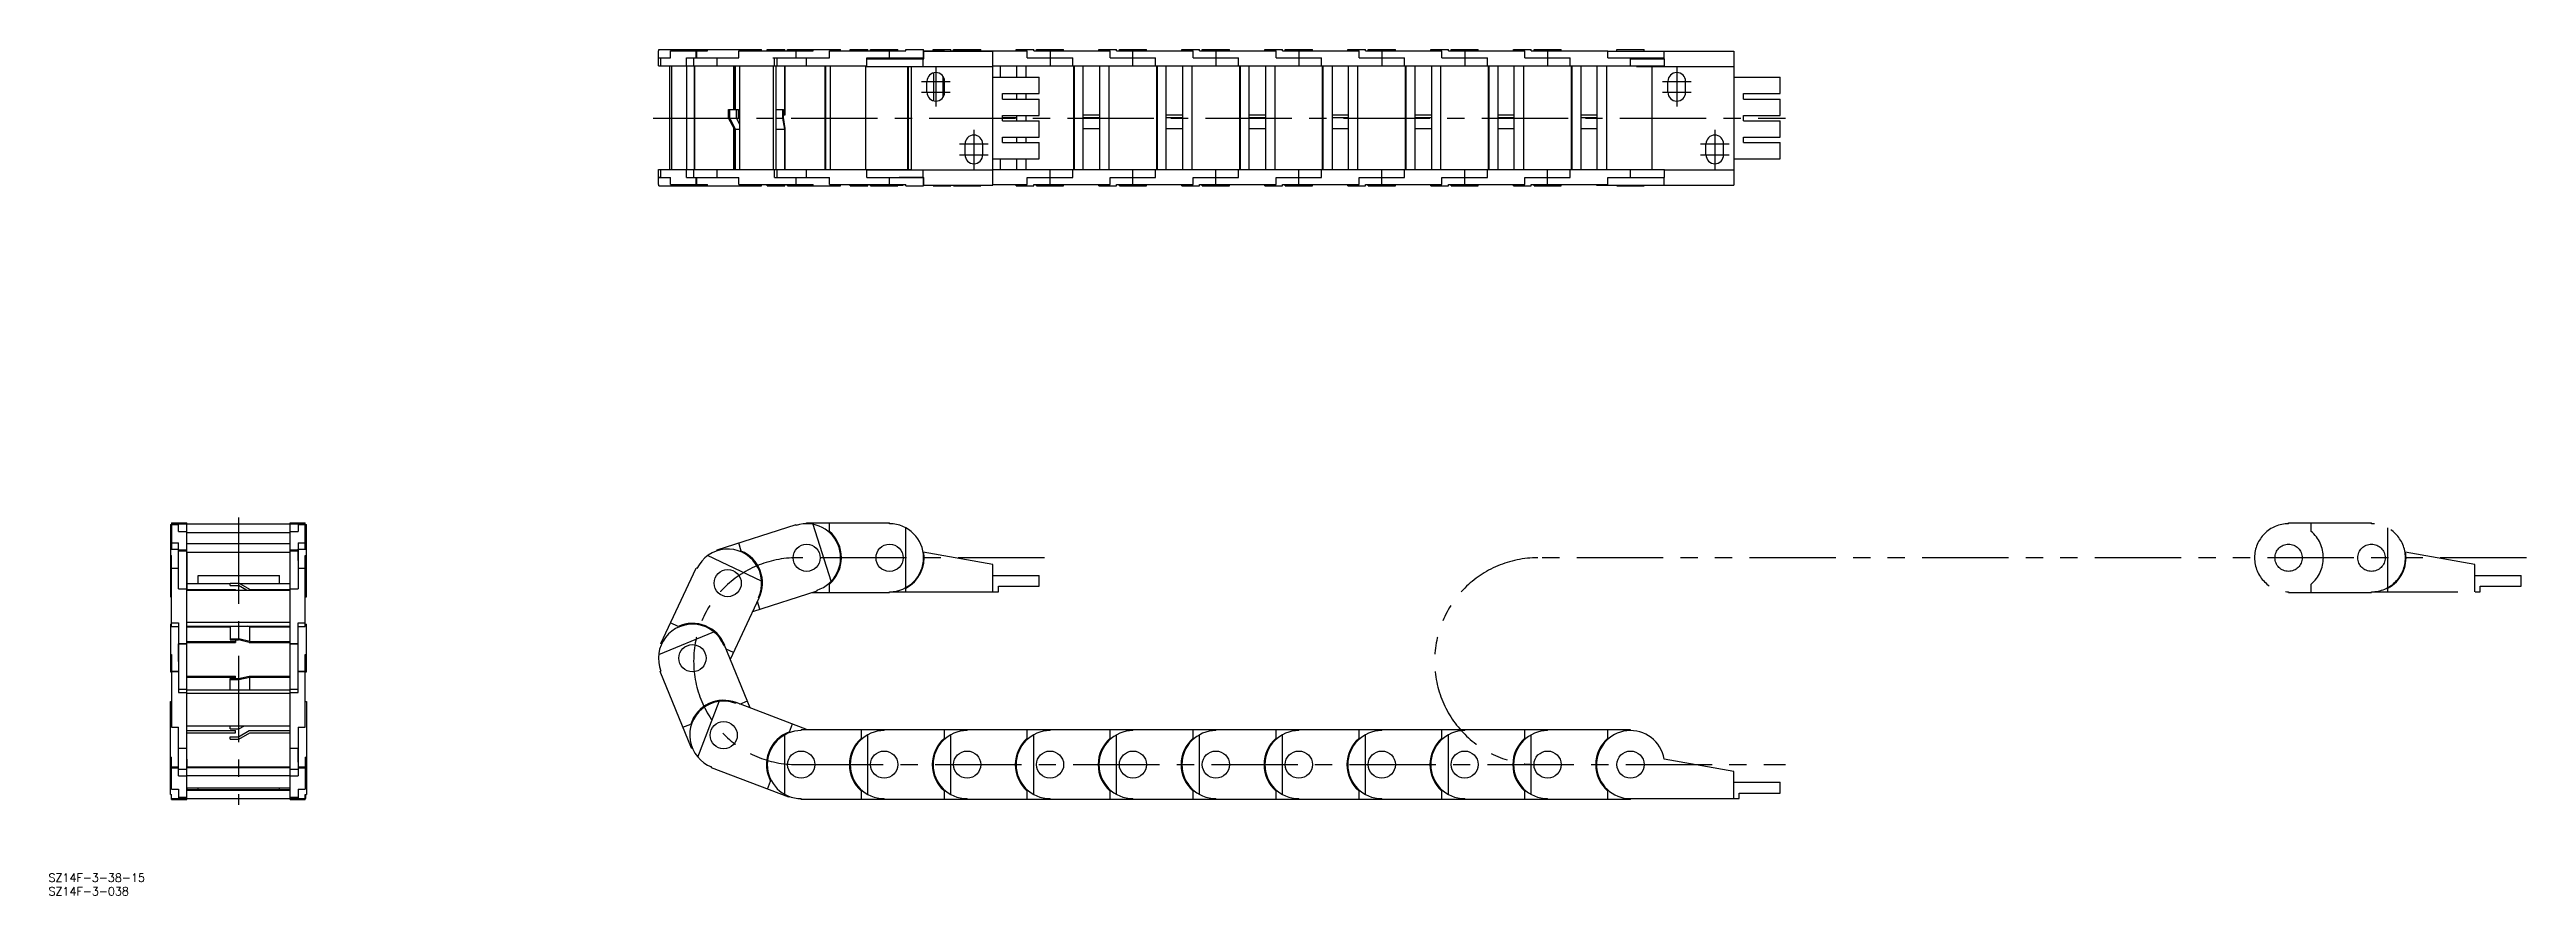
# Model space of a CAD drawing. Extents: x -69 to 842, y -35 to 275.
import ezdxf

# ---------------------------------------------------------------- set-up
doc = ezdxf.new("R2010")
doc.units = 0
doc.linetypes.add('CENTER', pattern=[50.8, 31.75, -6.35, 6.35, -6.35])
doc.linetypes.add('PHANTOM', pattern=[63.5, 31.75, -6.35, 6.35, -6.35, 6.35, -6.35])
doc.layers.get('0').update_dxf_attribs({"linetype": 'CONTINUOUS'})
doc.layers.add('CENTER', color=1, linetype='CENTER')
doc.styles.get("Standard").update_dxf_attribs({"font": 'txt.shx', "height": 3, "bigfont": 'bigfont.shx'})

msp = doc.modelspace()

# ---------------------------------------------------------------- linework, layer by layer
at = {"color": 7, "linetype": 'CONTINUOUS'}
for p, q in [((154.49, 269.48), (154.49, 275.07)), ((154.49, 275.07), (154.57, 275.07)), ((154.57, 275.48), (192.43, 275.48)), ((154.57, 275.07), (154.57, 275.48)), ((158.95, 275.07), (172.58, 275.07)), ((158.95, 272.48), (158.95, 275.07)), ((168.37, 272.48), (168.37, 275.07)), ((168.64, 272.48), (168.64, 275.07)), ((172.58, 275.07), (172.58, 275.48)), ((184, 275.07), (211.36, 275.07)), ((184, 272.48), (184, 275.07)), ((192.43, 275.07), (192.43, 275.48)), ((194.5, 275.48), (201, 275.48)), ((194.5, 275.07), (194.5, 275.48)), ((201, 275.07), (201, 275.48)), ((202, 275.48), (221.5, 275.48)), ((202, 275.07), (202, 275.48)), ((204, 275.07), (204, 275.48)), ((205.09, 272.48), (205.09, 275.07)), ((205.18, 272.48), (205.18, 275.07)), ((211.36, 275.07), (211.36, 275.48)), ((217.35, 275.07), (245.5, 275.07)), ((217.35, 272.48), (217.35, 275.07)), ((221.5, 275.07), (221.5, 275.48)), ((225, 275.48), (231.5, 275.48)), ((225, 275.07), (225, 275.48)), ((231.5, 275.07), (231.5, 275.48)), ((232.5, 275.48), (242.5, 275.48)), ((232.5, 275.07), (232.5, 275.48)), ((239.5, 272.48), (239.5, 275.07)), ((242.5, 275.07), (242.5, 275.48)), ((245.5, 275.48), (252, 275.48)), ((245.5, 275.07), (245.5, 275.48)), ((252, 272.47), (252, 275.48)), ((252, 275.07), (259.65, 275.07)), ((252, 274.95), (277.5, 274.95)), ((252.04, 272.13), (252.04, 274.95)), ((255.5, 275.48), (262, 275.48)), ((255.5, 275.07), (255.5, 275.48)), ((259.65, 274.95), (259.65, 275.07)), ((262, 275.07), (262, 275.48)), ((262, 275.07), (290.15, 275.07)), ((263, 275.48), (273, 275.48)), ((263, 275.07), (263, 275.48)), ((268, 274.95), (268, 275.07)), ((273, 275.07), (273, 275.48)), ((277.5, 225.65), (277.5, 274.95)), ((286, 275.48), (292.5, 275.48)), ((286, 275.07), (286, 275.48)), ((290.15, 272.48), (290.15, 275.07)), ((292.5, 275.07), (292.5, 275.48)), ((292.5, 275.07), (320.65, 275.07)), ((293.5, 275.48), (303.5, 275.48)), ((293.5, 275.07), (293.5, 275.48)), ((298.5, 275.07), (298.5, 269.48)), ((303.5, 275.07), (303.5, 275.48)), ((316.5, 275.48), (323, 275.48)), ((316.5, 275.07), (316.5, 275.48)), ((320.65, 272.48), (320.65, 275.07)), ((323, 275.07), (323, 275.48)), ((323, 275.07), (351.15, 275.07)), ((324, 275.48), (334, 275.48)), ((324, 275.07), (324, 275.48)), ((329, 269.48), (329, 275.07)), ((334, 275.07), (334, 275.48)), ((347, 275.48), (353.5, 275.48)), ((347, 275.07), (347, 275.48)), ((351.15, 272.48), (351.15, 275.07)), ((353.5, 275.07), (353.5, 275.48)), ((353.5, 275.07), (381.65, 275.07)), ((354.5, 275.48), (364.5, 275.48)), ((354.5, 275.07), (354.5, 275.48)), ((359.5, 275.07), (359.5, 269.48)), ((364.5, 275.07), (364.5, 275.48)), ((377.5, 275.48), (384, 275.48)), ((377.5, 275.07), (377.5, 275.48)), ((381.65, 272.48), (381.65, 275.07)), ((384, 275.07), (384, 275.48)), ((384, 275.07), (412.15, 275.07)), ((385, 275.48), (395, 275.48)), ((385, 275.07), (385, 275.48)), ((390, 275.07), (390, 269.48)), ((395, 275.07), (395, 275.48)), ((408, 275.48), (414.5, 275.48)), ((408, 275.07), (408, 275.48)), ((412.15, 272.48), (412.15, 275.07)), ((414.5, 275.07), (414.5, 275.48)), ((414.5, 275.07), (442.65, 275.07)), ((415.5, 275.48), (425.5, 275.48)), ((415.5, 275.07), (415.5, 275.48)), ((420.5, 275.07), (420.5, 269.48)), ((425.5, 275.07), (425.5, 275.48)), ((438.5, 275.48), (445, 275.48)), ((438.5, 275.07), (438.5, 275.48)), ((442.65, 272.48), (442.65, 275.07)), ((445, 275.07), (445, 275.48)), ((445, 275.07), (473.15, 275.07)), ((446, 275.48), (456, 275.48)), ((446, 275.07), (446, 275.48)), ((451, 275.07), (451, 269.48)), ((456, 275.07), (456, 275.48)), ((469, 275.48), (475.5, 275.48)), ((469, 275.07), (469, 275.48)), ((473.15, 272.48), (473.15, 275.07)), ((475.5, 275.07), (475.5, 275.48)), ((475.5, 275.07), (503.65, 275.07)), ((476.5, 275.48), (486.5, 275.48)), ((476.5, 275.07), (476.5, 275.48)), ((481.5, 275.07), (481.5, 269.48)), ((486.5, 275.07), (486.5, 275.48)), ((503.65, 272.48), (503.65, 275.07)), ((503.65, 274.95), (550, 274.95)), ((507, 275.48), (517, 275.48)), ((507, 274.95), (507, 275.48)), ((517, 274.95), (517, 275.48)), ((524.33, 272.13), (524.33, 274.95)), ((550, 274.95), (550, 225.65)), ((154.49, 272.48), (158.95, 272.48)), ((154.49, 272.47), (155.4, 272.47)), ((154.49, 269.48), (231.15, 269.48)), ((155.4, 269.48), (155.4, 272.48)), ((158.71, 231.48), (158.71, 269.48)), ((159.39, 231.48), (159.39, 269.48)), ((164.82, 272.48), (184, 272.48)), ((164.82, 269.48), (164.82, 272.48)), ((164.92, 231.48), (164.92, 269.48)), ((167.46, 269.48), (167.46, 272.48)), ((167.78, 231.48), (167.78, 269.48)), ((167.89, 231.48), (167.89, 269.48)), ((170.62, 272.47), (170.62, 272.48)), ((170.62, 272.47), (176.05, 272.47)), ((176.05, 269.48), (176.05, 272.48)), ((182.23, 253.48), (182.23, 269.48)), ((182.44, 253.48), (182.44, 269.48)), ((182.79, 253.48), (182.79, 269.48)), ((184.47, 231.48), (184.47, 269.48)), ((196.5, 272.48), (217.35, 272.48)), ((196.85, 231.48), (196.85, 269.48)), ((197.14, 269.48), (197.14, 272.48)), ((197.81, 231.48), (197.81, 269.48)), ((198.09, 269.48), (198.09, 272.47)), ((200.91, 251.48), (200.91, 269.48)), ((201.15, 251.48), (201.15, 269.48)), ((208.72, 272.47), (208.72, 272.48)), ((208.72, 272.47), (209, 272.47)), ((209, 269.48), (209, 272.48)), ((215.75, 231.48), (215.75, 269.48)), ((216, 231.48), (216, 269.48)), ((217.75, 231.48), (217.75, 269.48)), ((230.75, 231.48), (230.75, 269.48)), ((230.75, 269.3), (277.5, 269.3)), ((231.15, 272.48), (243.05, 272.48)), ((231.15, 269.48), (231.15, 272.48)), ((231.15, 272.13), (252.04, 272.13)), ((234.5, 272.13), (234.5, 272.48)), ((243.05, 272.48), (243.05, 272.47)), ((243.05, 272.47), (252, 272.47)), ((244.5, 272.13), (244.5, 272.47)), ((245.5, 272.13), (245.5, 272.47)), ((246.25, 231.48), (246.25, 269.3)), ((246.5, 231.48), (246.5, 269.3)), ((247.5, 231.3), (247.5, 269.3)), ((251.83, 269.3), (251.83, 272.13)), ((255.75, 256.64), (255.75, 266.96)), ((259.25, 258.07), (259.25, 265.53)), ((277.5, 269.48), (524.5, 269.48)), ((277.5, 265.3), (294.5, 265.3)), ((280.25, 265.3), (280.25, 269.48)), ((286.25, 265.3), (286.25, 269.48)), ((289.75, 265.3), (289.75, 269.48)), ((290.15, 272.48), (306.85, 272.48)), ((294.5, 259.3), (294.5, 265.3)), ((306.85, 269.48), (306.85, 272.48)), ((307.25, 231.48), (307.25, 269.48)), ((307.5, 231.48), (307.5, 269.48)), ((310.75, 231.48), (310.75, 269.48)), ((316.75, 269.48), (316.75, 231.48)), ((320.25, 231.48), (320.25, 269.48)), ((320.65, 272.48), (337.35, 272.48)), ((337.35, 269.48), (337.35, 272.48)), ((337.75, 231.48), (337.75, 269.48)), ((338, 231.48), (338, 269.48)), ((341.25, 231.48), (341.25, 269.48)), ((347.25, 269.48), (347.25, 231.48)), ((350.75, 231.48), (350.75, 269.48)), ((351.15, 272.48), (367.85, 272.48)), ((367.85, 269.48), (367.85, 272.48)), ((368.25, 231.48), (368.25, 269.48)), ((368.5, 231.48), (368.5, 269.48)), ((371.75, 231.48), (371.75, 269.48)), ((377.75, 269.48), (377.75, 231.48)), ((381.25, 231.48), (381.25, 269.48)), ((381.65, 272.48), (398.35, 272.48)), ((398.35, 269.48), (398.35, 272.48)), ((398.75, 231.48), (398.75, 269.48)), ((399, 231.48), (399, 269.48)), ((402.25, 269.48), (402.25, 231.48)), ((408.25, 231.48), (408.25, 269.48)), ((411.75, 231.48), (411.75, 269.48)), ((412.15, 272.48), (428.85, 272.48)), ((428.85, 269.48), (428.85, 272.48)), ((429.25, 231.48), (429.25, 269.48)), ((429.5, 231.48), (429.5, 269.48)), ((432.75, 231.48), (432.75, 269.48)), ((438.75, 269.48), (438.75, 231.48)), ((442.25, 231.48), (442.25, 269.48)), ((442.65, 272.48), (459.35, 272.48)), ((459.35, 269.48), (459.35, 272.48)), ((459.75, 231.48), (459.75, 269.48)), ((460, 231.48), (460, 269.48)), ((463.25, 269.48), (463.25, 231.48)), ((469.25, 231.48), (469.25, 269.48)), ((472.75, 231.48), (472.75, 269.48)), ((473.15, 272.48), (489.85, 272.48)), ((489.85, 269.48), (489.85, 272.48)), ((490.25, 231.48), (490.25, 269.48)), ((490.5, 231.48), (490.5, 269.48)), ((493.75, 269.48), (493.75, 231.48)), ((499.75, 231.48), (499.75, 269.48)), ((503.25, 231.48), (503.25, 269.48)), ((503.65, 272.48), (524.5, 272.48)), ((512, 269.48), (512, 272.48)), ((512, 272.13), (524.54, 272.13)), ((514.24, 269.3), (514.24, 269.48)), ((514.24, 269.3), (550, 269.3)), ((520, 231.48), (520, 269.3)), ((524.5, 269.48), (524.5, 272.13)), ((524.54, 269.3), (524.54, 272.13)), ((550, 265.3), (567, 265.3)), ((567, 259.3), (567, 265.3)), ((253.25, 259.8), (253.25, 263.8)), ((259.75, 259.8), (259.75, 263.8)), ((281, 257.3), (281, 259.3)), ((281, 259.3), (294.5, 259.3)), ((281, 257.3), (294.5, 257.3)), ((286.25, 257.3), (286.25, 259.3)), ((289.75, 257.3), (289.75, 259.3)), ((294.5, 251.3), (294.5, 257.3)), ((525.75, 259.8), (525.75, 263.8)), ((532.25, 259.8), (532.25, 263.8)), ((553.5, 257.3), (553.5, 259.3)), ((553.5, 259.3), (567, 259.3)), ((553.5, 257.3), (567, 257.3)), ((567, 251.3), (567, 257.3)), ((180.3, 250.26), (180.3, 253.48)), ((180.3, 253.48), (183.97, 253.48)), ((182.44, 246.26), (180.3, 250.26)), ((180.7, 250.26), (180.7, 253.48)), ((182.79, 246.26), (180.7, 250.26)), ((180.7, 250.26), (183.25, 250.26)), ((182.23, 231.48), (182.23, 246.66)), ((182.44, 231.48), (182.44, 246.26)), ((182.79, 231.48), (182.79, 246.26)), ((182.79, 246.26), (184.47, 246.26)), ((183.25, 250.26), (183.25, 253.48)), ((184.47, 247.92), (183.25, 250.26)), ((183.97, 250.48), (183.97, 253.48)), ((183.97, 251.48), (184.47, 251.48)), ((184.47, 249.52), (183.97, 250.48)), ((197.81, 253.48), (200.45, 253.48)), ((197.81, 250.26), (200.2, 250.26)), ((197.81, 246.26), (200.91, 246.26)), ((200.2, 250.26), (200.2, 253.48)), ((200.91, 246.26), (200.2, 250.26)), ((200.45, 250.48), (200.45, 253.48)), ((200.45, 251.48), (201.15, 251.48)), ((201.15, 246.48), (200.45, 250.48)), ((200.91, 231.48), (200.91, 246.26)), ((201.15, 231.48), (201.15, 246.48)), ((281, 251.3), (294.5, 251.3)), ((281, 249.3), (281, 251.3)), ((281, 250.48), (286.25, 250.48)), ((281, 249.3), (294.5, 249.3)), ((286.25, 249.3), (286.25, 251.3)), ((289.75, 249.3), (289.75, 251.3)), ((294.5, 243.3), (294.5, 249.3)), ((310.75, 251.48), (316.75, 251.48)), ((310.75, 250.48), (316.75, 250.48)), ((310.75, 246.48), (316.75, 246.48)), ((341.25, 251.48), (347.25, 251.48)), ((341.25, 250.48), (347.25, 250.48)), ((341.25, 246.48), (347.25, 246.48)), ((371.75, 251.48), (377.75, 251.48)), ((371.75, 250.48), (377.75, 250.48)), ((371.75, 246.48), (377.75, 246.48)), ((402.25, 251.48), (408.25, 251.48)), ((402.25, 250.48), (408.25, 250.48)), ((402.25, 246.48), (408.25, 246.48)), ((432.75, 251.48), (438.75, 251.48)), ((432.75, 250.48), (438.75, 250.48)), ((432.75, 246.48), (438.75, 246.48)), ((463.25, 251.48), (469.25, 251.48)), ((463.25, 250.48), (469.25, 250.48)), ((463.25, 246.48), (469.25, 246.48)), ((493.75, 251.48), (499.75, 251.48)), ((493.75, 250.48), (499.75, 250.48)), ((493.75, 246.48), (499.75, 246.48)), ((553.5, 251.3), (567, 251.3)), ((553.5, 249.3), (553.5, 251.3)), ((553.5, 249.3), (567, 249.3)), ((567, 243.3), (567, 249.3)), ((267.25, 236.8), (267.25, 240.8)), ((273.75, 236.8), (273.75, 240.8)), ((281, 243.3), (294.5, 243.3)), ((281, 241.3), (281, 243.3)), ((281, 241.3), (294.5, 241.3)), ((286.25, 241.3), (286.25, 243.3)), ((289.75, 241.3), (289.75, 243.3)), ((294.5, 235.3), (294.5, 241.3)), ((539.75, 236.8), (539.75, 240.8)), ((546.25, 236.8), (546.25, 240.8)), ((553.5, 243.3), (567, 243.3)), ((553.5, 241.3), (553.5, 243.3)), ((553.5, 241.3), (567, 241.3)), ((567, 235.3), (567, 241.3)), ((154.49, 231.48), (247.5, 231.48)), ((154.49, 225.88), (154.49, 231.48)), ((154.49, 228.48), (158.95, 228.48)), ((155.4, 228.48), (154.49, 228.48)), ((155.4, 228.48), (155.4, 231.48)), ((158.95, 225.88), (158.95, 228.48)), ((164.82, 228.48), (164.82, 231.48)), ((164.82, 228.48), (184, 228.48)), ((167.46, 228.48), (167.46, 231.48)), ((168.37, 225.88), (168.37, 228.48)), ((168.64, 225.88), (168.64, 228.48)), ((170.62, 228.48), (176.14, 228.48)), ((170.62, 228.48), (170.62, 228.48)), ((176.05, 228.48), (176.05, 231.48)), ((184, 225.88), (184, 228.48)), ((197.14, 228.48), (197.14, 231.48)), ((197.14, 228.48), (217.35, 228.48)), ((198.09, 228.48), (198.09, 231.48)), ((205.09, 225.88), (205.09, 228.48)), ((205.18, 225.88), (205.18, 228.48)), ((208.72, 228.48), (209, 228.48)), ((208.72, 228.48), (208.72, 228.48)), ((209, 228.48), (209, 231.48)), ((217.35, 225.88), (217.35, 228.48)), ((231.15, 228.48), (231.15, 231.48)), ((231.15, 231.3), (277.5, 231.3)), ((231.15, 228.48), (252.04, 228.48)), ((237.5, 231.3), (237.5, 231.48)), ((239.5, 225.88), (239.5, 228.48)), ((251.83, 228.48), (243.05, 228.48)), ((243.05, 228.48), (243.05, 228.48)), ((245.85, 231.3), (245.85, 231.48)), ((251.83, 228.48), (251.83, 231.3)), ((252, 225.48), (252, 228.48)), ((252.04, 225.65), (252.04, 228.48)), ((277.5, 235.3), (294.5, 235.3)), ((277.5, 231.48), (524.5, 231.48)), ((280.25, 231.48), (280.25, 235.3)), ((286.25, 231.48), (286.25, 235.3)), ((289.75, 231.48), (289.75, 235.3)), ((290.15, 228.48), (306.85, 228.48)), ((290.15, 225.88), (290.15, 228.48)), ((298.5, 225.88), (298.5, 231.48)), ((306.85, 228.48), (306.85, 231.48)), ((320.65, 228.48), (337.35, 228.48)), ((320.65, 225.88), (320.65, 228.48)), ((329, 225.88), (329, 231.48)), ((337.35, 228.48), (337.35, 231.48)), ((351.15, 228.48), (367.85, 228.48)), ((351.15, 225.88), (351.15, 228.48)), ((359.5, 225.88), (359.5, 231.48)), ((367.85, 228.48), (367.85, 231.48)), ((381.65, 228.48), (398.35, 228.48)), ((381.65, 225.88), (381.65, 228.48)), ((390, 225.88), (390, 231.48)), ((398.35, 228.48), (398.35, 231.48)), ((412.15, 228.48), (428.85, 228.48)), ((412.15, 225.88), (412.15, 228.48)), ((420.5, 225.88), (420.5, 231.48)), ((428.85, 228.48), (428.85, 231.48)), ((442.65, 228.48), (459.35, 228.48)), ((442.65, 225.88), (442.65, 228.48)), ((451, 225.88), (451, 231.48)), ((459.35, 228.48), (459.35, 231.48)), ((473.15, 228.48), (489.85, 228.48)), ((473.15, 225.88), (473.15, 228.48)), ((481.5, 225.88), (481.5, 231.48)), ((489.85, 228.48), (489.85, 231.48)), ((503.65, 228.48), (524.54, 228.48)), ((503.65, 225.88), (503.65, 228.48)), ((512, 228.48), (512, 231.48)), ((524.33, 225.65), (524.33, 228.48)), ((524.5, 228.48), (524.5, 231.48)), ((524.5, 231.3), (550, 231.3)), ((524.54, 228.48), (524.54, 231.3)), ((550, 235.3), (567, 235.3)), ((154.49, 225.88), (154.57, 225.88)), ((154.57, 225.48), (154.57, 225.88)), ((154.57, 225.48), (192.43, 225.48)), ((158.95, 225.88), (172.58, 225.88)), ((172.58, 225.48), (172.58, 225.88)), ((184, 225.88), (211.36, 225.88)), ((192.43, 225.48), (192.43, 225.88)), ((194.5, 225.48), (194.5, 225.88)), ((194.5, 225.48), (201, 225.48)), ((201, 225.48), (201, 225.88)), ((202, 225.48), (202, 225.88)), ((202, 225.48), (221.5, 225.48)), ((204, 225.48), (204, 225.88)), ((211.36, 225.48), (211.36, 225.88)), ((217.35, 225.88), (245.5, 225.88)), ((221.5, 225.48), (221.5, 225.88)), ((225, 225.48), (225, 225.88)), ((225, 225.48), (231.5, 225.48)), ((231.5, 225.48), (231.5, 225.88)), ((232.5, 225.48), (232.5, 225.88)), ((232.5, 225.48), (242.5, 225.48)), ((234.5, 225.65), (234.5, 225.88)), ((234.5, 225.65), (244.5, 225.65)), ((242.5, 225.48), (242.5, 225.65)), ((244.5, 225.65), (244.5, 225.88)), ((245.5, 225.48), (245.5, 225.88)), ((245.5, 225.48), (252, 225.48)), ((252, 225.65), (277.5, 225.65)), ((255.5, 225.48), (255.5, 225.65)), ((255.5, 225.48), (262, 225.48)), ((262, 225.48), (262, 225.65)), ((263, 225.48), (263, 225.65)), ((263, 225.48), (273, 225.48)), ((273, 225.48), (273, 225.65)), ((277.5, 225.88), (290.15, 225.88)), ((286, 225.48), (286, 225.88)), ((286, 225.48), (292.5, 225.48)), ((292.5, 225.88), (320.65, 225.88)), ((292.5, 225.48), (292.5, 225.88)), ((293.5, 225.48), (293.5, 225.88)), ((293.5, 225.48), (303.5, 225.48)), ((303.5, 225.48), (303.5, 225.88)), ((316.5, 225.48), (316.5, 225.88)), ((316.5, 225.48), (323, 225.48)), ((323, 225.88), (351.15, 225.88)), ((323, 225.48), (323, 225.88)), ((324, 225.48), (324, 225.88)), ((324, 225.48), (334, 225.48)), ((334, 225.48), (334, 225.88)), ((347, 225.48), (347, 225.88)), ((347, 225.48), (353.5, 225.48)), ((353.5, 225.88), (381.65, 225.88)), ((353.5, 225.48), (353.5, 225.88)), ((354.5, 225.48), (354.5, 225.88)), ((354.5, 225.48), (364.5, 225.48)), ((364.5, 225.48), (364.5, 225.88)), ((377.5, 225.48), (377.5, 225.88)), ((377.5, 225.48), (384, 225.48)), ((384, 225.88), (412.15, 225.88)), ((384, 225.48), (384, 225.88)), ((385, 225.48), (385, 225.88)), ((385, 225.48), (395, 225.48)), ((395, 225.48), (395, 225.88)), ((408, 225.48), (408, 225.88)), ((408, 225.48), (414.5, 225.48)), ((414.5, 225.88), (442.65, 225.88)), ((414.5, 225.48), (414.5, 225.88)), ((415.5, 225.48), (415.5, 225.88)), ((415.5, 225.48), (425.5, 225.48)), ((425.5, 225.48), (425.5, 225.88)), ((438.5, 225.48), (438.5, 225.88)), ((438.5, 225.48), (445, 225.48)), ((445, 225.88), (473.15, 225.88)), ((445, 225.48), (445, 225.88)), ((446, 225.48), (446, 225.88)), ((446, 225.48), (456, 225.48)), ((456, 225.48), (456, 225.88)), ((469, 225.48), (469, 225.88)), ((469, 225.48), (475.5, 225.48)), ((475.5, 225.88), (503.65, 225.88)), ((475.5, 225.48), (475.5, 225.88)), ((476.5, 225.48), (476.5, 225.88)), ((476.5, 225.48), (486.5, 225.48)), ((486.5, 225.48), (486.5, 225.88)), ((499.5, 225.65), (499.5, 225.88)), ((499.5, 225.65), (550, 225.65)), ((507, 225.48), (507, 225.65)), ((507, 225.48), (517, 225.48)), ((517, 225.48), (517, 225.65)), ((-25, 101.07), (-25, 74.48)), ((-25, 101.07), (-24.6, 101.07)), ((-24.6, 101.6), (-24.6, 91.98)), ((-24.6, 101.6), (-19, 101.6)), ((-24.6, 101.3), (24.6, 101.3)), ((-24.6, 100.99), (-22, 100.99)), ((-22, 98.44), (-22, 101.6)), ((-19, 0), (-19, 101.6)), ((19, 0), (19, 101.6)), ((19, 101.6), (24.6, 101.6)), ((22, 101.6), (22, 98.44)), ((22, 100.99), (24.6, 100.99)), ((24.6, 91.98), (24.6, 101.6)), ((24.6, 101.07), (25, 101.07)), ((25, 74.48), (25, 101.07)), ((176.05, 91.67), (205.09, 100.99)), ((205.18, 100.7), (205.09, 100.99)), ((209, 101.6), (239.5, 101.6)), ((209, 101.3), (209, 101.6)), ((218.06, 80.19), (211.36, 101.07)), ((217.35, 98.5), (217.35, 101.6)), ((239.5, 101.3), (239.5, 101.6)), ((-25, 93.8), (-24.6, 93.8)), ((-25, 91.98), (-22, 91.98)), ((-24.6, 94.22), (-22, 94.22)), ((-22, 98.44), (-19, 98.44)), ((-22, 77.37), (-22, 94.22)), ((-22, 91.67), (-19, 91.67)), ((-22, 91.39), (-19, 91.39)), ((-21.99, 87.79), (-21.99, 91.98)), ((-19, 98.03), (19, 98.03)), ((-19, 94.06), (19, 94.06)), ((19, 98.44), (22, 98.44)), ((19, 91.67), (22, 91.67)), ((19, 91.39), (22, 91.39)), ((21.99, 87.79), (21.99, 91.98)), ((22, 94.22), (22, 77.37)), ((22, 94.22), (24.6, 94.22)), ((22, 91.98), (25, 91.98)), ((24.6, 93.8), (25, 93.8)), ((176.14, 91.39), (176.05, 91.67)), ((184.95, 91.27), (184, 94.22)), ((245.5, 77.83), (245.5, 99.77)), ((-25, 89.58), (-24.6, 89.58)), ((-25, 84.48), (-24.6, 84.48)), ((-24.6, 63.56), (-24.6, 89.58)), ((-24.6, 84.93), (-22, 84.93)), ((-22, 87.79), (-21.99, 87.79)), ((-19, 90.82), (19, 90.82)), ((-18.83, 77.1), (-18.83, 90.82)), ((-14.83, 82.3), (15.17, 82.3)), ((-14.83, 79.3), (-14.83, 82.3)), ((15.17, 79.3), (15.17, 82.3)), ((21.99, 87.79), (22, 87.79)), ((22, 84.93), (24.6, 84.93)), ((24.6, 63.56), (24.6, 89.58)), ((24.6, 89.58), (25, 89.58)), ((24.6, 84.48), (25, 84.48)), ((155.4, 57.32), (168.37, 84.93)), ((168.64, 84.8), (168.37, 84.93)), ((192.43, 80.25), (172.58, 89.58)), ((277.5, 86.3), (251.83, 90.83)), ((277.5, 76.3), (277.5, 86.3)), ((277.5, 82.3), (294.5, 82.3)), ((294.5, 78.3), (294.5, 82.3)), ((-25, 74.48), (-24.6, 74.48)), ((-22, 77.37), (-19, 77.37)), ((-19, 77.1), (-1, 77.1)), ((-19, 76.88), (19, 76.88)), ((-18.83, 79.3), (-3, 79.3)), ((-3, 79.41), (0.21, 79.41)), ((-3, 78.61), (-3, 79.41)), ((-3, 78.61), (0, 78.61)), ((-1, 76.88), (-1, 77.1)), ((2.99, 76.88), (0, 78.61)), ((4.21, 77.1), (0.21, 79.41)), ((0.4, 79.3), (19, 79.3)), ((4.21, 77.1), (19, 77.1)), ((19, 77.37), (22, 77.37)), ((24.6, 74.48), (25, 74.48)), ((180.96, 51.51), (191.54, 74.04)), ((189.17, 69), (212.91, 76.61)), ((191.54, 74.04), (191.27, 74.17)), ((211, 76), (239.5, 76)), ((212.91, 76.61), (212.82, 76.9)), ((217.35, 76), (217.35, 79.1)), ((239.5, 76.3), (279.5, 76.3)), ((239.5, 76), (239.5, 76.3)), ((245.5, 76.3), (245.5, 77.61)), ((279.5, 78.3), (294.5, 78.3)), ((279.5, 76.3), (279.5, 78.3)), ((-25, 64.38), (-25, 46.88)), ((-25, 64.38), (-24.6, 64.38)), ((-24.6, 64.88), (-22, 64.88)), ((-22, 64.88), (-22, 39.32)), ((-19, 65.11), (19, 65.11)), ((22, 39.32), (22, 64.88)), ((22, 64.88), (24.6, 64.88)), ((24.6, 64.38), (25, 64.38)), ((25, 46.88), (25, 64.38)), ((161.76, 63.56), (158.95, 64.88)), ((191.82, 69.85), (190.91, 72.69)), ((-24.6, 63.56), (-22, 63.56)), ((-22, 57.32), (-19, 57.32)), ((-22, 57.2), (-19, 57.2)), ((-21.99, 50.65), (-21.99, 57.2)), ((-19, 63.67), (19, 63.67)), ((-19, 63.42), (-3, 63.42)), ((-19, 57.99), (-1, 57.99)), ((-19, 57.65), (-1, 57.65)), ((-3, 63.67), (-3, 58.63)), ((-3, 58.97), (0.21, 58.97)), ((-3, 58.63), (0, 58.63)), ((-1, 58.63), (-1, 57.65)), ((4, 57.65), (0, 58.63)), ((0.21, 58.97), (0.21, 63.67)), ((4.21, 57.99), (0.21, 58.97)), ((4.21, 63.42), (3.21, 63.67)), ((4, 57.65), (19, 57.65)), ((4.21, 57.99), (4.21, 63.42)), ((4.21, 63.42), (19, 63.42)), ((4.21, 57.99), (19, 57.99)), ((19, 57.32), (22, 57.32)), ((19, 57.2), (22, 57.2)), ((21.99, 50.65), (21.99, 57.2)), ((22, 63.56), (24.6, 63.56)), ((154.57, 53.3), (174.88, 61.57)), ((155.67, 57.2), (155.4, 57.32)), ((178.56, 56.59), (178.84, 56.71)), ((188.24, 33.62), (178.84, 56.71)), ((182.12, 53.99), (179.43, 55.26)), ((-25, 53.3), (-24.6, 53.3)), ((-25, 46.88), (-24.6, 46.88)), ((-24.6, 53.3), (-24.6, 26.54)), ((-24.6, 47.17), (-22, 47.17)), ((-24.6, 47.05), (-22, 47.05)), ((-22, 50.65), (-21.99, 50.65)), ((21.99, 50.65), (22, 50.65)), ((22, 47.17), (24.6, 47.17)), ((22, 47.05), (24.6, 47.05)), ((24.6, 26.54), (24.6, 53.3)), ((24.6, 53.3), (25, 53.3)), ((24.6, 46.88), (25, 46.88)), ((155.13, 47.05), (155.41, 47.17)), ((166.63, 18.8), (155.13, 47.05)), ((-22, 39.32), (-19, 39.32)), ((-21.99, 40.49), (-19, 40.49)), ((-19, 45.25), (-1, 45.25)), ((-19, 44.95), (-1, 44.95)), ((-19, 40.25), (19, 40.25)), ((-19, 39.06), (19, 39.06)), ((-3, 44.38), (0, 44.38)), ((-3, 40.25), (-3, 44.38)), ((-3, 44.07), (0.21, 44.07)), ((-1, 44.38), (-1, 45.25)), ((0, 44.38), (4, 45.25)), ((0.21, 44.07), (4.21, 44.95)), ((0.21, 40.25), (0.21, 44.07)), ((4, 45.25), (19, 45.25)), ((4.21, 44.95), (19, 44.95)), ((4.21, 40.25), (4.21, 44.95)), ((19, 40.49), (21.99, 40.49)), ((19, 39.32), (22, 39.32)), ((-25, 1.83), (-25, 36.01)), ((-25, 36.01), (-24.6, 36.01)), ((24.6, 36.01), (25, 36.01)), ((25, 36.01), (25, 1.83)), ((163.48, 26.54), (166.35, 27.71)), ((168.98, 15.51), (176.77, 36.01)), ((182.93, 35.32), (183.03, 35.6)), ((209.35, 25.6), (183.03, 35.6)), ((184.43, 35.07), (187.19, 36.19)), ((202.64, 24.83), (203.74, 27.73)), ((-24.6, 26.54), (-22, 26.54)), ((-22, 8.7), (-22, 26.54)), ((-22, 18.8), (-19, 18.8)), ((-21.99, 13.69), (-21.99, 18.8)), ((-19, 27.02), (19, 27.02)), ((-19, 25.3), (-1, 25.3)), ((-19, 24.5), (-1, 24.5)), ((-3, 25.93), (-3, 27.02)), ((-3, 25.93), (0.21, 25.93)), ((-3, 22.99), (0, 22.99)), ((-3, 22.19), (-3, 22.99)), ((-3, 22.19), (0.21, 22.19)), ((-1, 24.5), (-1, 25.3)), ((0, 22.99), (4, 25.3)), ((0.21, 25.93), (2.24, 27.02)), ((0.21, 25.93), (0.21, 27.02)), ((0.21, 22.19), (4.21, 24.5)), ((4, 25.3), (19, 25.3)), ((4.21, 24.5), (19, 24.5)), ((19, 18.8), (22, 18.8)), ((21.99, 13.69), (21.99, 18.92)), ((22, 26.54), (22, 8.7)), ((22, 26.54), (24.6, 26.54)), ((166.63, 18.8), (166.91, 18.92)), ((201, 1.83), (201, 23.77)), ((512, 25.6), (207, 25.6)), ((207, 25.3), (207, 25.6)), ((229.15, 22.5), (229.15, 25.6)), ((231.5, 1.83), (231.5, 23.77)), ((237.5, 25.3), (237.5, 25.6)), ((259.65, 22.5), (259.65, 25.6)), ((262, 1.83), (262, 23.77)), ((268, 25.3), (268, 25.6)), ((290.15, 22.5), (290.15, 25.6)), ((292.5, 1.83), (292.5, 23.77)), ((298.5, 25.3), (298.5, 25.6)), ((320.65, 22.5), (320.65, 25.6)), ((323, 1.83), (323, 23.77)), ((329, 25.3), (329, 25.6)), ((351.15, 22.5), (351.15, 25.6)), ((353.5, 1.83), (353.5, 23.77)), ((359.5, 25.3), (359.5, 25.6)), ((381.65, 22.5), (381.65, 25.6)), ((384, 1.83), (384, 23.77)), ((390, 25.3), (390, 25.6)), ((412.15, 22.5), (412.15, 25.6)), ((414.5, 1.83), (414.5, 23.77)), ((420.5, 25.3), (420.5, 25.6)), ((442.65, 22.5), (442.65, 25.6)), ((445, 1.83), (445, 23.77)), ((451, 25.3), (451, 25.6)), ((473.15, 22.5), (473.15, 25.6)), ((475.5, 1.83), (475.5, 23.77)), ((481.5, 25.3), (481.5, 25.6)), ((503.65, 22.5), (503.65, 25.6)), ((512, 25.3), (512, 25.6)), ((-25, 15.51), (-24.6, 15.51)), ((-24.6, 3.8), (-24.6, 15.51)), ((-24.6, 11.95), (-22, 11.95)), ((-24.6, 11.67), (-22, 11.67)), ((-22, 13.69), (-21.99, 13.69)), ((-22, 11.13), (-19, 11.13)), ((-19, 14.79), (-18.83, 14.79)), ((-19, 11.93), (19, 11.93)), ((-19, 11.79), (19, 11.79)), ((-18.83, 11.93), (-18.83, 14.79)), ((19, 11.13), (22, 11.13)), ((21.99, 13.69), (22, 13.69)), ((22, 11.95), (24.6, 11.95)), ((22, 11.67), (24.6, 11.67)), ((24.6, 15.51), (24.6, 3.8)), ((24.6, 15.51), (25, 15.51)), ((173.94, 11.67), (174.05, 11.95)), ((202.45, 0.83), (173.94, 11.67)), ((550, 10.3), (524.33, 14.83)), ((550, 0.3), (550, 10.3)), ((-25, 1.83), (-24.6, 1.83)), ((-24.6, 3.8), (-22, 3.8)), ((-24.6, 0), (-24.6, 1.83)), ((-24.6, 0.3), (24.82, 0.3)), ((-24.6, 0), (-19, 0)), ((-22, 8.7), (-19, 8.7)), ((-22, 3.8), (-22, 0)), ((-22, 0.83), (-19, 0.83)), ((-22, 0.81), (-21.99, 0.81)), ((-21.99, 0.81), (-21.99, 0.83)), ((-19, 8.84), (19, 8.84)), ((-19, 4.22), (19, 4.22)), ((-19, 3.7), (19, 3.7)), ((-19, 3.46), (19, 3.46)), ((-18.83, 3.7), (-18.83, 4.22)), ((-14.83, 3.7), (-14.83, 4.22)), ((15.17, 3.7), (15.17, 4.22)), ((19, 8.7), (22, 8.7)), ((19, 0.83), (22, 0.83)), ((19, 0), (24.6, 0)), ((21.99, 0.81), (21.99, 0.83)), ((21.99, 0.81), (22, 0.81)), ((22, 3.8), (22, 0)), ((22, 3.8), (24.6, 3.8)), ((24.6, 1.83), (25, 1.83)), ((24.6, 0), (24.6, 1.83)), ((24.82, 0.3), (24.82, 1.83)), ((194.65, 3.8), (195.75, 6.7)), ((202.45, 0.83), (202.56, 1.11)), ((207, 0), (207, 0.3)), ((512, 0), (207, 0)), ((229.15, 0), (229.15, 3.1)), ((237.5, 0), (237.5, 0.3)), ((259.65, 0), (259.65, 3.1)), ((268, 0), (268, 0.3)), ((290.15, 0), (290.15, 3.1)), ((298.5, 0), (298.5, 0.3)), ((320.65, 0), (320.65, 3.1)), ((329, 0), (329, 0.3)), ((351.15, 0), (351.15, 3.1)), ((359.5, 0), (359.5, 0.3)), ((381.65, 0), (381.65, 3.1)), ((390, 0), (390, 0.3)), ((412.15, 0), (412.15, 3.1)), ((420.5, 0), (420.5, 0.3)), ((442.65, 0), (442.65, 3.1)), ((451, 0), (451, 0.3)), ((473.15, 0), (473.15, 3.1)), ((481.5, 0), (481.5, 0.3)), ((503.65, 0), (503.65, 3.1)), ((512, 0.3), (552, 0.3)), ((512, 0), (512, 0.3)), ((550, 6.3), (567, 6.3)), ((552, 2.3), (567, 2.3)), ((552, 0.3), (552, 2.3)), ((567, 2.3), (567, 6.3))]:
    msp.add_line(p, q, dxfattribs=at)
at = {"color": 3, "linetype": 'PHANTOM'}
for p, q in [((754, 101.6), (784.5, 101.6)), ((754, 101.3), (754, 101.6)), ((762.35, 98.5), (762.35, 101.6)), ((784.5, 101.3), (784.5, 101.6)), ((790.5, 77.83), (790.5, 99.77)), ((841.5, 88.8), (477.93, 88.8)), ((822.5, 86.3), (796.83, 90.83)), ((822.5, 76.3), (822.5, 86.3)), ((822.5, 82.3), (839.5, 82.3)), ((839.5, 78.3), (839.5, 82.3)), ((754, 76.3), (754, 76)), ((754, 76), (784.5, 76)), ((762.35, 76), (762.35, 79.1)), ((784.5, 76.3), (824.5, 76.3)), ((784.5, 76), (784.5, 76.3)), ((790.5, 76.3), (790.5, 77.61)), ((824.5, 78.3), (839.5, 78.3)), ((824.5, 76.3), (824.5, 78.3))]:
    msp.add_line(p, q, dxfattribs=at)
at = {"color": 7, "linetype": 'CONTINUOUS'}
for centre in [(209, 88.8), (239.5, 88.8), (179.96, 79.48), (166.99, 51.88), (178.49, 23.63), (207, 12.8), (237.5, 12.8), (268, 12.8), (298.5, 12.8), (329, 12.8), (359.5, 12.8), (390, 12.8), (420.5, 12.8), (451, 12.8), (481.5, 12.8), (512, 12.8)]:
    msp.add_circle(centre, 5, dxfattribs=at)
at = {"color": 3, "linetype": 'PHANTOM'}
for centre in [(754, 88.8), (784.5, 88.8)]:
    msp.add_circle(centre, 5, dxfattribs=at)
at = {"color": 7, "linetype": 'CONTINUOUS'}
for centre, radius, start, end in [((256.5, 263.8), 3.25, 0.00045, 179.99955), ((529, 263.8), 3.25, 0.00045, 179.99955), ((256.5, 259.8), 3.25, 180.00045, 359.99955), ((529, 259.8), 3.25, 180.00045, 359.99955), ((270.5, 240.8), 3.25, 0.00045, 179.99955), ((543, 240.8), 3.25, 0.00045, 179.99955), ((270.5, 236.8), 3.25, 180.00045, 359.99955), ((543, 236.8), 3.25, 180.00045, 359.99955), ((209, 88.8), 12.5, 287.78519, 107.78519), ((239.5, 88.8), 12.5, 270, 90), ((179.96, 79.48), 12.5, 334.83211, 154.83212), ((179.96, 79.48), 12.8, 334.8321, 67.06673), ((209, 88.8), 12.8, 310.71857, 49.28142), ((239.5, 88.8), 12.7, 298.19287, 9.00906), ((166.99, 51.88), 12.5, 22.15304, 202.15306), ((166.99, 51.88), 12.8, 21.95252, 114.11357), ((178.49, 23.63), 12.5, 69.19987, 249.19993), ((178.49, 23.63), 12.8, 69.17681, 161.43448), ((207, 12.8), 12.8, 109.91851, 208.48132), ((207, 12.8), 12.5, 90, 270), ((237.5, 12.8), 12.8, 130.71855, 229.28143), ((237.5, 12.8), 12.5, 90, 270), ((268, 12.8), 12.8, 130.71855, 229.28143), ((268, 12.8), 12.5, 90, 270), ((298.5, 12.8), 12.8, 130.71855, 229.28143), ((298.5, 12.8), 12.5, 90, 270), ((329, 12.8), 12.8, 130.71855, 229.28143), ((329, 12.8), 12.5, 90, 270), ((359.5, 12.8), 12.8, 130.71855, 229.28143), ((359.5, 12.8), 12.5, 90, 270), ((390, 12.8), 12.8, 130.71855, 229.28143), ((390, 12.8), 12.5, 90, 270), ((420.5, 12.8), 12.8, 130.71855, 229.28146), ((420.5, 12.8), 12.5, 90, 270), ((451, 12.8), 12.8, 130.71855, 229.28146), ((451, 12.8), 12.5, 90, 270), ((481.5, 12.8), 12.8, 130.71855, 229.28146), ((481.5, 12.8), 12.5, 90, 270), ((512, 12.8), 12.8, 130.71855, 229.28145), ((512, 12.8), 12.5, 9.32518, 270)]:
    msp.add_arc(centre, radius, start, end, dxfattribs=at)
at = {"color": 3, "linetype": 'PHANTOM'}
for centre, radius, start, end in [((754, 88.8), 12.5, 90, 270), ((784.5, 88.8), 12.5, 270, 90), ((754, 88.8), 12.8, 310.71854, 49.28146), ((477.93, 50.8), 38, 90, 270), ((784.5, 88.8), 12.7, 298.19287, 9.00902)]:
    msp.add_arc(centre, radius, start, end, dxfattribs=at)
at = {"layer": 'CENTER', "color": 1, "linetype": 'CENTER'}
for p, q in [((256.5, 269.05), (256.5, 254.55)), ((529, 269.05), (529, 254.55)), ((251.25, 263.8), (261.75, 263.8)), ((251.25, 259.8), (261.75, 259.8)), ((523.75, 263.8), (534.25, 263.8)), ((523.75, 259.8), (534.25, 259.8)), ((152.49, 250.3), (569, 250.3)), ((270.5, 246.05), (270.5, 231.55)), ((543, 246.05), (543, 231.55)), ((265.25, 240.8), (275.75, 240.8)), ((537.75, 240.8), (548.25, 240.8)), ((265.25, 236.8), (275.75, 236.8)), ((537.75, 236.8), (548.25, 236.8)), ((0, 103.6), (0, -2)), ((296.5, 88.8), (205.43, 88.8)), ((205.43, 12.8), (569, 12.8))]:
    msp.add_line(p, q, dxfattribs=at)
msp.add_arc((205.43, 50.8), 38, 90, 270, dxfattribs=at)

# ---------------------------------------------------------------- texts
at = {"color": 7, "linetype": 'CONTINUOUS'}
for s, p in [('SZ14F-3-38-15', (-69.84, -30.24)), ('SZ14F-3-038', (-69.84, -35.24))]:
    msp.add_text(s, height=3, dxfattribs=at).set_placement(p)

doc.saveas('drawing.dxf')
